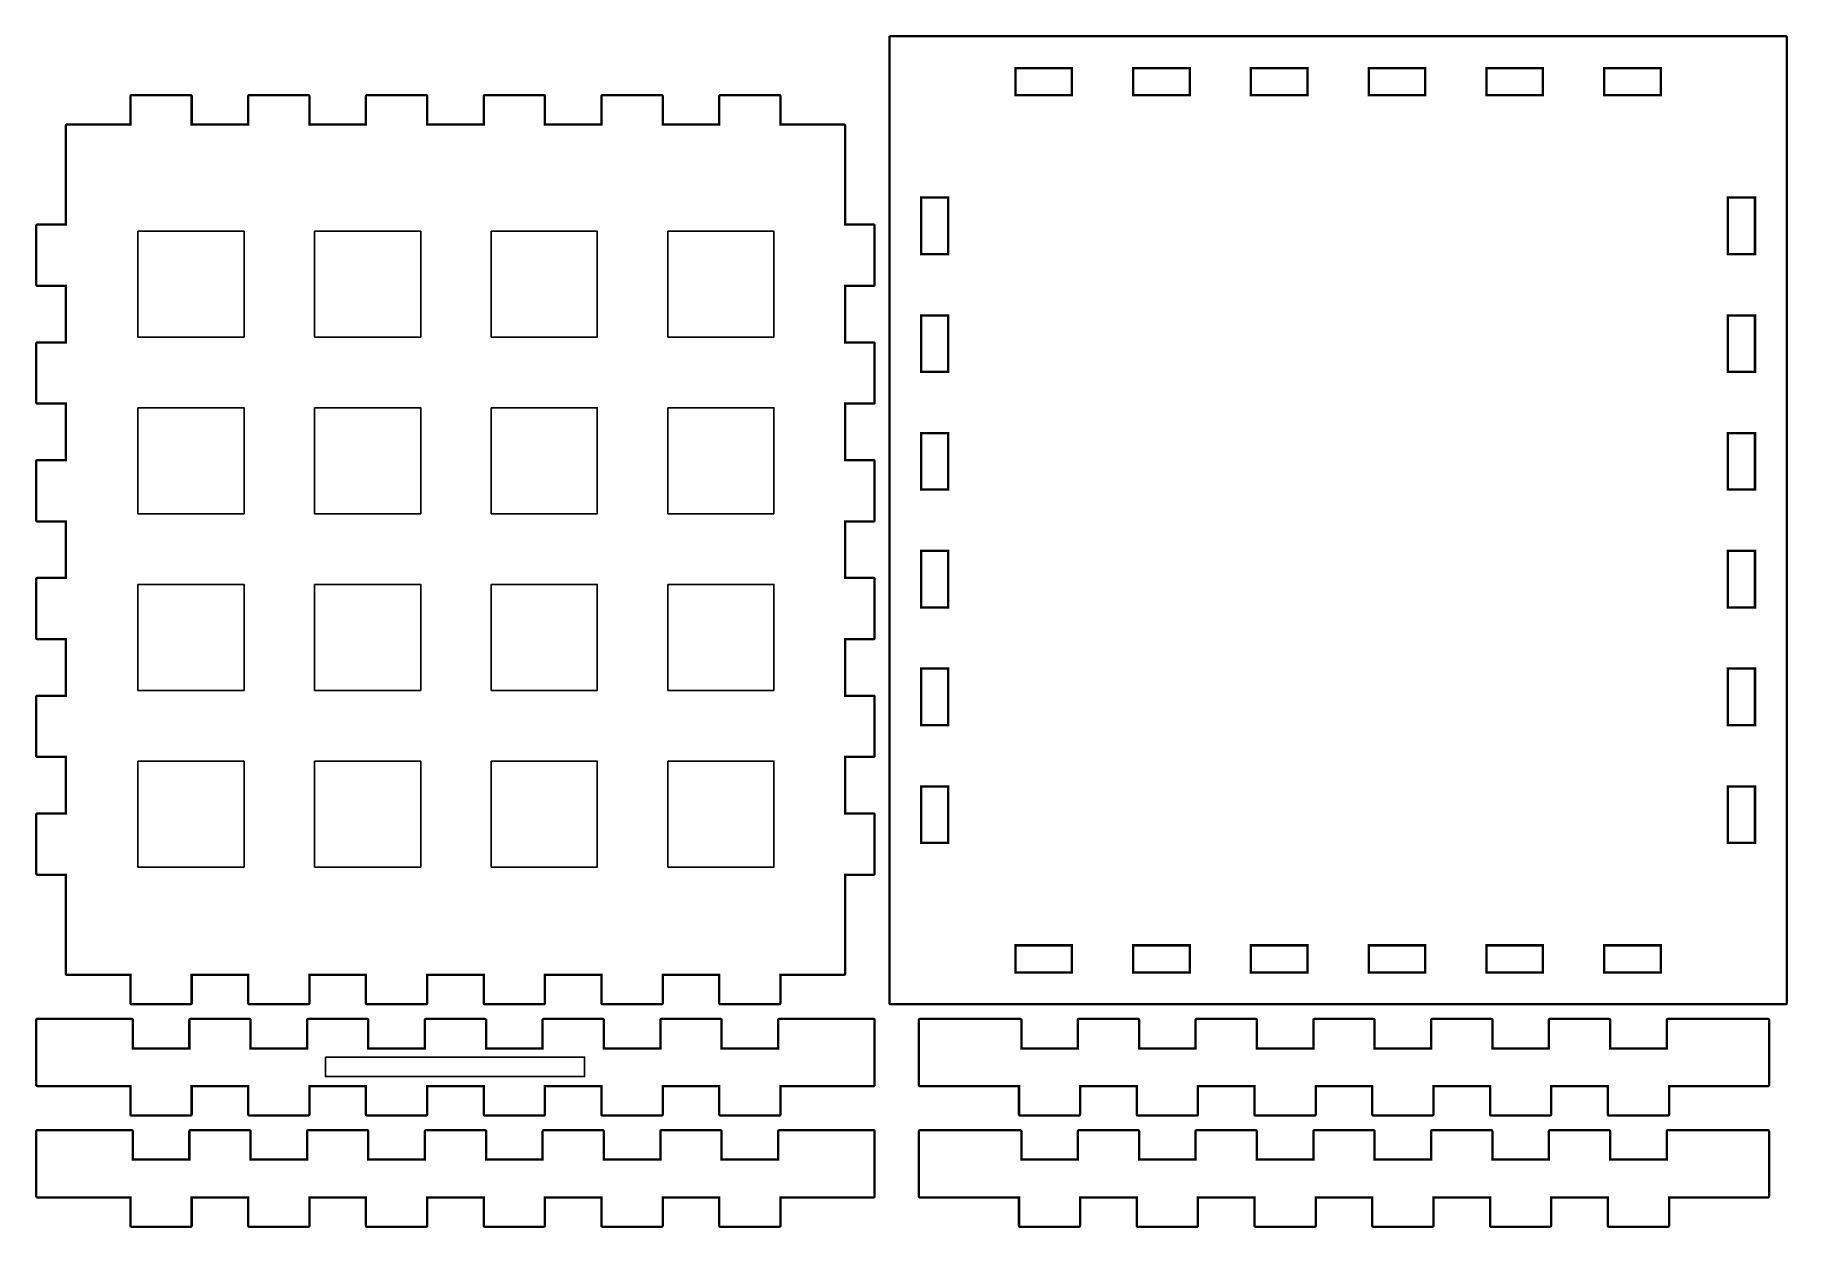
# Model space of a CAD drawing. Extents: x 6 to 163, y 16 to 123.
import ezdxf

# ---------------------------------------------------------------- set-up
doc = ezdxf.new("R2010")
doc.units = 0
doc.header["$MEASUREMENT"] = 0

msp = doc.modelspace()

# ---------------------------------------------------------------- linework, layer by layer
at = {"color": 5, "const_width": 0.211}
for points in [[(88.06, 36.43), (157.84, 36.43), (163.12, 36.43), (163.14, 36.43), (163.2, 36.46), (163.23, 36.52), (163.23, 36.54), (163.23, 41.83), (163.23, 117.95), (163.23, 123.24), (163.23, 123.26), (163.2, 123.31), (163.14, 123.34), (163.12, 123.34), (157.84, 123.34), (88.06, 123.34), (82.77, 123.34), (82.75, 123.34), (82.7, 123.31), (82.67, 123.26), (82.67, 123.24), (82.67, 117.95), (82.67, 41.83), (82.67, 36.54), (82.67, 36.52), (82.7, 36.46), (82.75, 36.43), (82.77, 36.43), (88.06, 36.43)], [(8.81, 39.08), (14.52, 39.08), (14.52, 36.54), (14.52, 36.52), (14.55, 36.46), (14.61, 36.43), (14.63, 36.43), (19.91, 36.43), (19.93, 36.43), (19.99, 36.46), (20.02, 36.52), (20.02, 36.54), (20.02, 39.08), (25.1, 39.08), (25.1, 36.54), (25.1, 36.52), (25.13, 36.46), (25.18, 36.43), (25.2, 36.43), (30.49, 36.43), (30.51, 36.43), (30.56, 36.46), (30.59, 36.52), (30.59, 36.54), (30.59, 39.08), (35.67, 39.08), (35.67, 36.54), (35.67, 36.52), (35.7, 36.46), (35.75, 36.43), (35.77, 36.43), (41.06, 36.43), (41.08, 36.43), (41.13, 36.46), (41.17, 36.52), (41.17, 36.54), (41.17, 39.08), (46.24, 39.08), (46.24, 36.54), (46.24, 36.52), (46.27, 36.46), (46.33, 36.43), (46.35, 36.43), (51.63, 36.43), (51.65, 36.43), (51.71, 36.46), (51.74, 36.52), (51.74, 36.54), (51.74, 39.08), (56.81, 39.08), (56.81, 36.54), (56.81, 36.52), (56.84, 36.46), (56.9, 36.43), (56.92, 36.43), (62.21, 36.43), (62.22, 36.43), (62.28, 36.46), (62.31, 36.52), (62.31, 36.54), (62.31, 39.08), (67.39, 39.08), (67.39, 36.54), (67.39, 36.52), (67.42, 36.46), (67.47, 36.43), (67.49, 36.43), (72.78, 36.43), (72.8, 36.43), (72.85, 36.46), (72.88, 36.52), (72.88, 36.54), (72.88, 39.08), (78.6, 39.08), (78.61, 39.08), (78.67, 39.11), (78.7, 39.16), (78.7, 39.18), (78.7, 48.06), (81.24, 48.06), (81.26, 48.06), (81.31, 48.1), (81.34, 48.15), (81.34, 48.17), (81.34, 53.46), (81.34, 53.47), (81.31, 53.53), (81.26, 53.56), (81.24, 53.56), (78.7, 53.56), (78.7, 58.64), (81.24, 58.64), (81.26, 58.64), (81.31, 58.67), (81.34, 58.72), (81.34, 58.74), (81.34, 64.03), (81.34, 64.05), (81.31, 64.1), (81.26, 64.13), (81.24, 64.13), (78.7, 64.13), (78.7, 69.21), (81.24, 69.21), (81.26, 69.21), (81.31, 69.24), (81.34, 69.3), (81.34, 69.32), (81.34, 74.6), (81.34, 74.62), (81.31, 74.68), (81.26, 74.71), (81.24, 74.71), (78.7, 74.71), (78.7, 79.78), (81.24, 79.78), (81.26, 79.78), (81.31, 79.81), (81.34, 79.87), (81.34, 79.89), (81.34, 85.17), (81.34, 85.19), (81.31, 85.25), (81.26, 85.28), (81.24, 85.28), (78.7, 85.28), (78.7, 90.36), (81.24, 90.36), (81.26, 90.36), (81.31, 90.39), (81.34, 90.44), (81.34, 90.46), (81.34, 95.75), (81.34, 95.77), (81.31, 95.82), (81.26, 95.85), (81.24, 95.85), (78.7, 95.85), (78.7, 100.93), (81.24, 100.93), (81.26, 100.93), (81.31, 100.96), (81.34, 101.02), (81.34, 101.03), (81.34, 106.32), (81.34, 106.34), (81.31, 106.4), (81.26, 106.43), (81.24, 106.43), (78.7, 106.43), (78.7, 115.31), (78.7, 115.33), (78.67, 115.38), (78.61, 115.41), (78.6, 115.41), (72.88, 115.41), (72.88, 117.95), (72.88, 117.97), (72.85, 118.03), (72.8, 118.06), (72.78, 118.06), (67.49, 118.06), (67.47, 118.06), (67.42, 118.03), (67.39, 117.97), (67.39, 117.95), (67.39, 115.41), (62.31, 115.41), (62.31, 117.95), (62.31, 117.97), (62.28, 118.03), (62.22, 118.06), (62.21, 118.06), (56.92, 118.06), (56.9, 118.06), (56.84, 118.03), (56.81, 117.97), (56.81, 117.95), (56.81, 115.41), (51.74, 115.41), (51.74, 117.95), (51.74, 117.97), (51.71, 118.03), (51.65, 118.06), (51.63, 118.06), (46.35, 118.06), (46.33, 118.06), (46.27, 118.03), (46.24, 117.97), (46.24, 117.95), (46.24, 115.41), (41.17, 115.41), (41.17, 117.95), (41.17, 117.97), (41.13, 118.03), (41.08, 118.06), (41.06, 118.06), (35.77, 118.06), (35.75, 118.06), (35.7, 118.03), (35.67, 117.97), (35.67, 117.95), (35.67, 115.41), (30.59, 115.41), (30.59, 117.95), (30.59, 117.97), (30.56, 118.03), (30.51, 118.06), (30.49, 118.06), (25.2, 118.06), (25.18, 118.06), (25.13, 118.03), (25.1, 117.97), (25.1, 117.95), (25.1, 115.41), (20.02, 115.41), (20.02, 117.95), (20.02, 117.97), (19.99, 118.03), (19.93, 118.06), (19.91, 118.06), (14.63, 118.06), (14.61, 118.06), (14.55, 118.03), (14.52, 117.97), (14.52, 117.95), (14.52, 115.41), (8.81, 115.41), (8.79, 115.41), (8.74, 115.38), (8.71, 115.33), (8.71, 115.31), (8.71, 106.43), (6.17, 106.43), (6.15, 106.43), (6.1, 106.4), (6.06, 106.34), (6.06, 106.32), (6.06, 101.03), (6.06, 101.02), (6.1, 100.96), (6.15, 100.93), (6.17, 100.93), (8.71, 100.93), (8.71, 95.85), (6.17, 95.85), (6.15, 95.85), (6.1, 95.82), (6.06, 95.77), (6.06, 95.75), (6.06, 90.46), (6.06, 90.44), (6.1, 90.39), (6.15, 90.36), (6.17, 90.36), (8.71, 90.36), (8.71, 85.28), (6.17, 85.28), (6.15, 85.28), (6.1, 85.25), (6.06, 85.19), (6.06, 85.17), (6.06, 79.89), (6.06, 79.87), (6.1, 79.81), (6.15, 79.78), (6.17, 79.78), (8.71, 79.78), (8.71, 74.71), (6.17, 74.71), (6.15, 74.71), (6.1, 74.68), (6.06, 74.62), (6.06, 74.6), (6.06, 69.32), (6.06, 69.3), (6.1, 69.24), (6.15, 69.21), (6.17, 69.21), (8.71, 69.21), (8.71, 64.13), (6.17, 64.13), (6.15, 64.13), (6.1, 64.1), (6.06, 64.05), (6.06, 64.03), (6.06, 58.74), (6.06, 58.72), (6.1, 58.67), (6.15, 58.64), (6.17, 58.64), (8.71, 58.64), (8.71, 53.56), (6.17, 53.56), (6.15, 53.56), (6.1, 53.53), (6.06, 53.47), (6.06, 53.46), (6.06, 48.17), (6.06, 48.15), (6.1, 48.1), (6.15, 48.06), (6.17, 48.06), (8.71, 48.06), (8.71, 39.18), (8.71, 39.16), (8.74, 39.11), (8.79, 39.08), (8.81, 39.08)], [(8.81, 29.08), (14.52, 29.08), (14.52, 26.55), (14.52, 26.53), (14.55, 26.47), (14.61, 26.44), (14.63, 26.44), (19.91, 26.44), (19.93, 26.44), (19.99, 26.47), (20.02, 26.53), (20.02, 26.55), (20.02, 29.08), (25.1, 29.08), (25.1, 26.55), (25.1, 26.53), (25.13, 26.47), (25.18, 26.44), (25.2, 26.44), (30.49, 26.44), (30.51, 26.44), (30.56, 26.47), (30.59, 26.53), (30.59, 26.55), (30.59, 29.08), (35.67, 29.08), (35.67, 26.55), (35.67, 26.53), (35.7, 26.47), (35.75, 26.44), (35.77, 26.44), (41.06, 26.44), (41.08, 26.44), (41.13, 26.47), (41.17, 26.53), (41.17, 26.55), (41.17, 29.08), (46.24, 29.08), (46.24, 26.55), (46.24, 26.53), (46.27, 26.47), (46.33, 26.44), (46.35, 26.44), (51.63, 26.44), (51.65, 26.44), (51.71, 26.47), (51.74, 26.53), (51.74, 26.55), (51.74, 29.08), (56.81, 29.08), (56.81, 26.55), (56.81, 26.53), (56.84, 26.47), (56.9, 26.44), (56.92, 26.44), (62.21, 26.44), (62.22, 26.44), (62.28, 26.47), (62.31, 26.53), (62.31, 26.55), (62.31, 29.08), (67.39, 29.08), (67.39, 26.55), (67.39, 26.53), (67.42, 26.47), (67.47, 26.44), (67.49, 26.44), (72.78, 26.44), (72.8, 26.44), (72.85, 26.47), (72.88, 26.53), (72.88, 26.55), (72.88, 29.08), (78.6, 29.08), (81.24, 29.08), (81.26, 29.08), (81.31, 29.12), (81.34, 29.17), (81.34, 29.19), (81.34, 30.78), (81.34, 32.36), (81.34, 35.01), (81.34, 35.03), (81.31, 35.08), (81.26, 35.11), (81.24, 35.11), (78.6, 35.11), (72.78, 35.11), (72.76, 35.11), (72.7, 35.08), (72.67, 35.03), (72.67, 35.01), (72.67, 32.47), (67.6, 32.47), (67.6, 35.01), (67.6, 35.03), (67.57, 35.08), (67.51, 35.11), (67.49, 35.11), (62.21, 35.11), (62.19, 35.11), (62.13, 35.08), (62.1, 35.03), (62.1, 35.01), (62.1, 32.47), (57.03, 32.47), (57.03, 35.01), (57.03, 35.03), (56.99, 35.08), (56.94, 35.11), (56.92, 35.11), (51.63, 35.11), (51.61, 35.11), (51.56, 35.08), (51.53, 35.03), (51.53, 35.01), (51.53, 32.47), (46.45, 32.47), (46.45, 35.01), (46.45, 35.03), (46.42, 35.08), (46.36, 35.11), (46.35, 35.11), (41.06, 35.11), (41.04, 35.11), (40.99, 35.08), (40.96, 35.03), (40.96, 35.01), (40.96, 32.47), (35.88, 32.47), (35.88, 35.01), (35.88, 35.03), (35.85, 35.08), (35.79, 35.11), (35.77, 35.11), (30.49, 35.11), (30.47, 35.11), (30.41, 35.08), (30.38, 35.03), (30.38, 35.01), (30.38, 32.47), (25.31, 32.47), (25.31, 35.01), (25.31, 35.03), (25.27, 35.08), (25.22, 35.11), (25.2, 35.11), (19.91, 35.11), (19.9, 35.11), (19.84, 35.08), (19.81, 35.03), (19.81, 35.01), (19.81, 32.47), (14.73, 32.47), (14.73, 35.01), (14.73, 35.03), (14.7, 35.08), (14.65, 35.11), (14.63, 35.11), (8.81, 35.11), (6.17, 35.11), (6.15, 35.11), (6.1, 35.08), (6.06, 35.03), (6.06, 35.01), (6.06, 32.36), (6.06, 30.78), (6.06, 29.19), (6.06, 29.17), (6.1, 29.12), (6.15, 29.08), (6.17, 29.08), (8.81, 29.08)], [(85.41, 29.08), (94.3, 29.08), (94.3, 26.55), (94.3, 26.53), (94.33, 26.47), (94.38, 26.44), (94.4, 26.44), (99.69, 26.44), (99.71, 26.44), (99.76, 26.47), (99.79, 26.53), (99.79, 26.55), (99.79, 29.08), (104.87, 29.08), (104.87, 26.55), (104.87, 26.53), (104.9, 26.47), (104.95, 26.44), (104.97, 26.44), (110.26, 26.44), (110.28, 26.44), (110.33, 26.47), (110.37, 26.53), (110.37, 26.55), (110.37, 29.08), (115.44, 29.08), (115.44, 26.55), (115.44, 26.53), (115.47, 26.47), (115.53, 26.44), (115.55, 26.44), (120.83, 26.44), (120.85, 26.44), (120.91, 26.47), (120.94, 26.53), (120.94, 26.55), (120.94, 29.08), (126.01, 29.08), (126.01, 26.55), (126.01, 26.53), (126.04, 26.47), (126.1, 26.44), (126.12, 26.44), (131.41, 26.44), (131.42, 26.44), (131.48, 26.47), (131.51, 26.53), (131.51, 26.55), (131.51, 29.08), (136.59, 29.08), (136.59, 26.55), (136.59, 26.53), (136.62, 26.47), (136.67, 26.44), (136.69, 26.44), (141.98, 26.44), (142, 26.44), (142.05, 26.47), (142.08, 26.53), (142.08, 26.55), (142.08, 29.08), (147.16, 29.08), (147.16, 26.55), (147.16, 26.53), (147.19, 26.47), (147.25, 26.44), (147.27, 26.44), (152.55, 26.44), (152.57, 26.44), (152.63, 26.47), (152.66, 26.53), (152.66, 26.55), (152.66, 29.08), (161.54, 29.08), (161.56, 29.08), (161.61, 29.12), (161.64, 29.17), (161.64, 29.19), (161.64, 30.78), (161.64, 32.36), (161.64, 35.01), (161.64, 35.03), (161.61, 35.08), (161.56, 35.11), (161.54, 35.11), (152.55, 35.11), (152.53, 35.11), (152.48, 35.08), (152.45, 35.03), (152.45, 35.01), (152.45, 32.47), (147.37, 32.47), (147.37, 35.01), (147.37, 35.03), (147.34, 35.08), (147.28, 35.11), (147.27, 35.11), (141.98, 35.11), (141.96, 35.11), (141.9, 35.08), (141.87, 35.03), (141.87, 35.01), (141.87, 32.47), (136.8, 32.47), (136.8, 35.01), (136.8, 35.03), (136.77, 35.08), (136.71, 35.11), (136.69, 35.11), (131.41, 35.11), (131.39, 35.11), (131.33, 35.08), (131.3, 35.03), (131.3, 35.01), (131.3, 32.47), (126.23, 32.47), (126.23, 35.01), (126.23, 35.03), (126.19, 35.08), (126.14, 35.11), (126.12, 35.11), (120.83, 35.11), (120.81, 35.11), (120.76, 35.08), (120.73, 35.03), (120.73, 35.01), (120.73, 32.47), (115.65, 32.47), (115.65, 35.01), (115.65, 35.03), (115.62, 35.08), (115.56, 35.11), (115.55, 35.11), (110.26, 35.11), (110.24, 35.11), (110.19, 35.08), (110.15, 35.03), (110.15, 35.01), (110.15, 32.47), (105.08, 32.47), (105.08, 35.01), (105.08, 35.03), (105.05, 35.08), (104.99, 35.11), (104.97, 35.11), (99.69, 35.11), (99.67, 35.11), (99.61, 35.08), (99.58, 35.03), (99.58, 35.01), (99.58, 32.47), (94.51, 32.47), (94.51, 35.01), (94.51, 35.03), (94.47, 35.08), (94.42, 35.11), (94.4, 35.11), (85.41, 35.11), (85.39, 35.11), (85.34, 35.08), (85.31, 35.03), (85.31, 35.01), (85.31, 32.36), (85.31, 30.78), (85.31, 29.19), (85.31, 29.17), (85.34, 29.12), (85.39, 29.08), (85.41, 29.08)], [(8.81, 19.09), (14.52, 19.09), (14.52, 16.56), (14.52, 16.54), (14.55, 16.48), (14.61, 16.45), (14.63, 16.45), (19.91, 16.45), (19.93, 16.45), (19.99, 16.48), (20.02, 16.54), (20.02, 16.56), (20.02, 19.09), (25.1, 19.09), (25.1, 16.56), (25.1, 16.54), (25.13, 16.48), (25.18, 16.45), (25.2, 16.45), (30.49, 16.45), (30.51, 16.45), (30.56, 16.48), (30.59, 16.54), (30.59, 16.56), (30.59, 19.09), (35.67, 19.09), (35.67, 16.56), (35.67, 16.54), (35.7, 16.48), (35.75, 16.45), (35.77, 16.45), (41.06, 16.45), (41.08, 16.45), (41.13, 16.48), (41.17, 16.54), (41.17, 16.56), (41.17, 19.09), (46.24, 19.09), (46.24, 16.56), (46.24, 16.54), (46.27, 16.48), (46.33, 16.45), (46.35, 16.45), (51.63, 16.45), (51.65, 16.45), (51.71, 16.48), (51.74, 16.54), (51.74, 16.56), (51.74, 19.09), (56.81, 19.09), (56.81, 16.56), (56.81, 16.54), (56.84, 16.48), (56.9, 16.45), (56.92, 16.45), (62.21, 16.45), (62.22, 16.45), (62.28, 16.48), (62.31, 16.54), (62.31, 16.56), (62.31, 19.09), (67.39, 19.09), (67.39, 16.56), (67.39, 16.54), (67.42, 16.48), (67.47, 16.45), (67.49, 16.45), (72.78, 16.45), (72.8, 16.45), (72.85, 16.48), (72.88, 16.54), (72.88, 16.56), (72.88, 19.09), (78.6, 19.09), (81.24, 19.09), (81.26, 19.09), (81.31, 19.12), (81.34, 19.18), (81.34, 19.2), (81.34, 20.79), (81.34, 22.37), (81.34, 25.02), (81.34, 25.03), (81.31, 25.09), (81.26, 25.12), (81.24, 25.12), (78.6, 25.12), (72.78, 25.12), (72.76, 25.12), (72.7, 25.09), (72.67, 25.03), (72.67, 25.02), (72.67, 22.48), (67.6, 22.48), (67.6, 25.02), (67.6, 25.03), (67.57, 25.09), (67.51, 25.12), (67.49, 25.12), (62.21, 25.12), (62.19, 25.12), (62.13, 25.09), (62.1, 25.03), (62.1, 25.02), (62.1, 22.48), (57.03, 22.48), (57.03, 25.02), (57.03, 25.03), (56.99, 25.09), (56.94, 25.12), (56.92, 25.12), (51.63, 25.12), (51.61, 25.12), (51.56, 25.09), (51.53, 25.03), (51.53, 25.02), (51.53, 22.48), (46.45, 22.48), (46.45, 25.02), (46.45, 25.03), (46.42, 25.09), (46.36, 25.12), (46.35, 25.12), (41.06, 25.12), (41.04, 25.12), (40.99, 25.09), (40.96, 25.03), (40.96, 25.02), (40.96, 22.48), (35.88, 22.48), (35.88, 25.02), (35.88, 25.03), (35.85, 25.09), (35.79, 25.12), (35.77, 25.12), (30.49, 25.12), (30.47, 25.12), (30.41, 25.09), (30.38, 25.03), (30.38, 25.02), (30.38, 22.48), (25.31, 22.48), (25.31, 25.02), (25.31, 25.03), (25.27, 25.09), (25.22, 25.12), (25.2, 25.12), (19.91, 25.12), (19.9, 25.12), (19.84, 25.09), (19.81, 25.03), (19.81, 25.02), (19.81, 22.48), (14.73, 22.48), (14.73, 25.02), (14.73, 25.03), (14.7, 25.09), (14.65, 25.12), (14.63, 25.12), (8.81, 25.12), (6.17, 25.12), (6.15, 25.12), (6.1, 25.09), (6.06, 25.03), (6.06, 25.02), (6.06, 22.37), (6.06, 20.79), (6.06, 19.2), (6.06, 19.18), (6.1, 19.12), (6.15, 19.09), (6.17, 19.09), (8.81, 19.09)], [(85.41, 19.09), (94.3, 19.09), (94.3, 16.56), (94.3, 16.54), (94.33, 16.48), (94.38, 16.45), (94.4, 16.45), (99.69, 16.45), (99.71, 16.45), (99.76, 16.48), (99.79, 16.54), (99.79, 16.56), (99.79, 19.09), (104.87, 19.09), (104.87, 16.56), (104.87, 16.54), (104.9, 16.48), (104.95, 16.45), (104.97, 16.45), (110.26, 16.45), (110.28, 16.45), (110.33, 16.48), (110.37, 16.54), (110.37, 16.56), (110.37, 19.09), (115.44, 19.09), (115.44, 16.56), (115.44, 16.54), (115.47, 16.48), (115.53, 16.45), (115.55, 16.45), (120.83, 16.45), (120.85, 16.45), (120.91, 16.48), (120.94, 16.54), (120.94, 16.56), (120.94, 19.09), (126.01, 19.09), (126.01, 16.56), (126.01, 16.54), (126.04, 16.48), (126.1, 16.45), (126.12, 16.45), (131.41, 16.45), (131.42, 16.45), (131.48, 16.48), (131.51, 16.54), (131.51, 16.56), (131.51, 19.09), (136.59, 19.09), (136.59, 16.56), (136.59, 16.54), (136.62, 16.48), (136.67, 16.45), (136.69, 16.45), (141.98, 16.45), (142, 16.45), (142.05, 16.48), (142.08, 16.54), (142.08, 16.56), (142.08, 19.09), (147.16, 19.09), (147.16, 16.56), (147.16, 16.54), (147.19, 16.48), (147.25, 16.45), (147.27, 16.45), (152.55, 16.45), (152.57, 16.45), (152.63, 16.48), (152.66, 16.54), (152.66, 16.56), (152.66, 19.09), (161.54, 19.09), (161.56, 19.09), (161.61, 19.12), (161.64, 19.18), (161.64, 19.2), (161.64, 20.79), (161.64, 22.37), (161.64, 25.02), (161.64, 25.03), (161.61, 25.09), (161.56, 25.12), (161.54, 25.12), (152.55, 25.12), (152.53, 25.12), (152.48, 25.09), (152.45, 25.03), (152.45, 25.02), (152.45, 22.48), (147.37, 22.48), (147.37, 25.02), (147.37, 25.03), (147.34, 25.09), (147.28, 25.12), (147.27, 25.12), (141.98, 25.12), (141.96, 25.12), (141.9, 25.09), (141.87, 25.03), (141.87, 25.02), (141.87, 22.48), (136.8, 22.48), (136.8, 25.02), (136.8, 25.03), (136.77, 25.09), (136.71, 25.12), (136.69, 25.12), (131.41, 25.12), (131.39, 25.12), (131.33, 25.09), (131.3, 25.03), (131.3, 25.02), (131.3, 22.48), (126.23, 22.48), (126.23, 25.02), (126.23, 25.03), (126.19, 25.09), (126.14, 25.12), (126.12, 25.12), (120.83, 25.12), (120.81, 25.12), (120.76, 25.09), (120.73, 25.03), (120.73, 25.02), (120.73, 22.48), (115.65, 22.48), (115.65, 25.02), (115.65, 25.03), (115.62, 25.09), (115.56, 25.12), (115.55, 25.12), (110.26, 25.12), (110.24, 25.12), (110.19, 25.09), (110.15, 25.03), (110.15, 25.02), (110.15, 22.48), (105.08, 22.48), (105.08, 25.02), (105.08, 25.03), (105.05, 25.09), (104.99, 25.12), (104.97, 25.12), (99.69, 25.12), (99.67, 25.12), (99.61, 25.09), (99.58, 25.03), (99.58, 25.02), (99.58, 22.48), (94.51, 22.48), (94.51, 25.02), (94.51, 25.03), (94.47, 25.09), (94.42, 25.12), (94.4, 25.12), (85.41, 25.12), (85.39, 25.12), (85.34, 25.09), (85.31, 25.03), (85.31, 25.02), (85.31, 22.37), (85.31, 20.79), (85.31, 19.2), (85.31, 19.18), (85.34, 19.12), (85.39, 19.09), (85.41, 19.09)]]:
    msp.add_lwpolyline(points, close=True, dxfattribs=at)
at = {"color": 1, "const_width": 0.211}
for points in [[(96.52, 120.49), (99.05, 120.49), (99.05, 118.06), (93.98, 118.06), (93.98, 120.49), (96.52, 120.49)], [(107.09, 120.49), (109.63, 120.49), (109.63, 118.06), (104.55, 118.06), (104.55, 120.49), (107.09, 120.49)], [(117.66, 120.49), (120.2, 120.49), (120.2, 118.06), (115.12, 118.06), (115.12, 120.49), (117.66, 120.49)], [(128.23, 120.49), (130.77, 120.49), (130.77, 118.06), (125.7, 118.06), (125.7, 120.49), (128.23, 120.49)], [(138.81, 120.49), (141.34, 120.49), (141.34, 118.06), (136.27, 118.06), (136.27, 120.49), (138.81, 120.49)], [(149.38, 120.49), (151.92, 120.49), (151.92, 118.06), (146.84, 118.06), (146.84, 120.49), (149.38, 120.49)], [(85.52, 106.32), (85.52, 108.86), (87.95, 108.86), (87.95, 103.78), (85.52, 103.78), (85.52, 106.32)], [(160.38, 106.32), (160.38, 103.78), (157.94, 103.78), (157.94, 108.86), (160.38, 108.86), (160.38, 106.32)], [(85.52, 95.75), (85.52, 98.28), (87.95, 98.28), (87.95, 93.21), (85.52, 93.21), (85.52, 95.75)], [(160.38, 95.75), (160.38, 93.21), (157.94, 93.21), (157.94, 98.28), (160.38, 98.28), (160.38, 95.75)], [(85.52, 85.17), (85.52, 87.71), (87.95, 87.71), (87.95, 82.64), (85.52, 82.64), (85.52, 85.17)], [(160.38, 85.17), (160.38, 82.64), (157.94, 82.64), (157.94, 87.71), (160.38, 87.71), (160.38, 85.17)], [(85.52, 74.6), (85.52, 77.14), (87.95, 77.14), (87.95, 72.06), (85.52, 72.06), (85.52, 74.6)], [(160.38, 74.6), (160.38, 72.06), (157.94, 72.06), (157.94, 77.14), (160.38, 77.14), (160.38, 74.6)], [(85.52, 64.03), (85.52, 66.57), (87.95, 66.57), (87.95, 61.49), (85.52, 61.49), (85.52, 64.03)], [(160.38, 64.03), (160.38, 61.49), (157.94, 61.49), (157.94, 66.57), (160.38, 66.57), (160.38, 64.03)], [(85.52, 53.46), (85.52, 55.99), (87.95, 55.99), (87.95, 50.92), (85.52, 50.92), (85.52, 53.46)], [(160.38, 53.46), (160.38, 50.92), (157.94, 50.92), (157.94, 55.99), (160.38, 55.99), (160.38, 53.46)], [(96.52, 39.29), (93.98, 39.29), (93.98, 41.72), (99.05, 41.72), (99.05, 39.29), (96.52, 39.29)], [(107.09, 39.29), (104.55, 39.29), (104.55, 41.72), (109.63, 41.72), (109.63, 39.29), (107.09, 39.29)], [(117.66, 39.29), (115.12, 39.29), (115.12, 41.72), (120.2, 41.72), (120.2, 39.29), (117.66, 39.29)], [(128.23, 39.29), (125.7, 39.29), (125.7, 41.72), (130.77, 41.72), (130.77, 39.29), (128.23, 39.29)], [(138.81, 39.29), (136.27, 39.29), (136.27, 41.72), (141.34, 41.72), (141.34, 39.29), (138.81, 39.29)], [(149.38, 39.29), (146.84, 39.29), (146.84, 41.72), (151.92, 41.72), (151.92, 39.29), (149.38, 39.29)]]:
    msp.add_lwpolyline(points, close=True, dxfattribs=at)
at = {"color": 1, "linetype": 'Continuous'}
for points in [[(15.2, 105.84), (24.72, 105.84), (24.72, 96.33), (15.2, 96.33)], [(31.06, 105.84), (40.58, 105.84), (40.58, 96.33), (31.06, 96.33)], [(46.92, 105.84), (56.44, 105.84), (56.44, 96.33), (46.92, 96.33)], [(62.78, 105.84), (72.3, 105.84), (72.3, 96.33), (62.78, 96.33)], [(15.2, 89.98), (24.72, 89.98), (24.72, 80.47), (15.2, 80.47)], [(31.06, 89.98), (40.58, 89.98), (40.58, 80.47), (31.06, 80.47)], [(46.92, 89.98), (56.44, 89.98), (56.44, 80.47), (46.92, 80.47)], [(62.78, 89.98), (72.3, 89.98), (72.3, 80.47), (62.78, 80.47)], [(15.2, 74.12), (24.72, 74.12), (24.72, 64.61), (15.2, 64.61)], [(31.06, 74.12), (40.58, 74.12), (40.58, 64.61), (31.06, 64.61)], [(46.92, 74.12), (56.44, 74.12), (56.44, 64.61), (46.92, 64.61)], [(62.78, 74.12), (72.3, 74.12), (72.3, 64.61), (62.78, 64.61)], [(15.2, 58.26), (24.72, 58.26), (24.72, 48.75), (15.2, 48.75)], [(31.06, 58.26), (40.58, 58.26), (40.58, 48.75), (31.06, 48.75)], [(46.92, 58.26), (56.44, 58.26), (56.44, 48.75), (46.92, 48.75)], [(62.78, 58.26), (72.3, 58.26), (72.3, 48.75), (62.78, 48.75)], [(32.03, 31.68), (55.29, 31.68), (55.29, 29.94), (32.03, 29.94)]]:
    msp.add_lwpolyline(points, close=True, dxfattribs=at)

doc.saveas('drawing.dxf')
